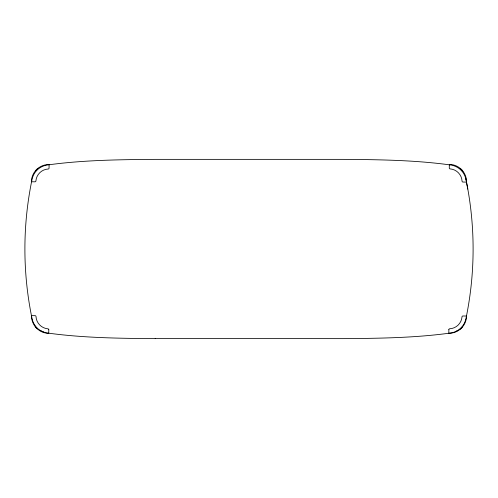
<?xml version="1.0" encoding="UTF-8"?>
<svg xmlns="http://www.w3.org/2000/svg" width="498" height="498" viewBox="0 0 498 498"><rect width="100%" height="100%" fill="white"/><g stroke="black" fill="none" stroke-linecap="round" stroke-linejoin="round"><path stroke-width="0.75" d="M155.189 338.547L342.811 338.64C378.978 338.354 415.251 337.943 451.132 332.938A18.171 18.171 0 0 0 465.817 319.218A342.126 342.126 0 0 0 465.817 178.782A18.171 18.171 0 0 0 451.132 165.062C415.251 160.057 378.978 159.646 342.811 159.36L155.189 159.36C119.022 159.646 82.749 160.057 46.868 165.062A18.171 18.171 0 0 0 32.183 178.782A342.126 342.126 0 0 0 32.183 319.218A18.171 18.171 0 0 0 46.868 332.938C82.749 337.943 119.022 338.354 155.189 338.64M465.636 319.921L465.412 320.656M456.859 330.958L456.28 331.263M45.411 332.633L44.527 332.384M43.924 332.191L43.071 331.873M42.635 331.687L41.141 330.958M32.364 319.915L32.519 320.444M465.817 178.776L466.097 180.245M466.377 181.72L467.79 189.078M35.346 171.43A5.827 5.827 0 0 1 38.663 168.2M459.66 168.336A5.827 5.827 0 0 1 462.891 171.654M462.574 326.364A5.827 5.827 0 0 1 459.256 329.595M37.369 328.829A5.827 5.827 0 0 1 35.177 326.065M44.484 165.585A17.442 15.183 -43.6 0 1 45.237 165.373M49.103 164.527L49.053 168.137A0.896 0.896 0 0 1 48.2 169.021A12.998 12.998 0 0 0 35.9 180.979A0.896 0.896 0 0 1 34.991 181.814L31.38 181.758A17.48 17.48 0 0 1 49.103 164.527M48.785 329.738L48.736 333.349A17.48 17.48 0 0 1 31.499 315.626L35.115 315.682A0.896 0.896 0 0 1 35.999 316.535A12.998 12.998 0 0 0 47.957 328.829A0.896 0.896 0 0 1 48.785 329.738M449.333 164.371L449.283 167.982A0.896 0.896 0 0 0 450.111 168.89A12.998 12.998 0 0 1 462.069 181.185A0.896 0.896 0 0 0 462.953 182.044L466.564 182.094A17.48 17.48 0 0 0 449.333 164.371M448.866 329.657L448.816 333.268A17.48 17.48 0 0 0 466.539 316.037L462.922 315.987A0.896 0.896 0 0 0 462.02 316.815A12.998 12.998 0 0 1 449.719 328.773A0.896 0.896 0 0 0 448.866 329.657"/></g></svg>
